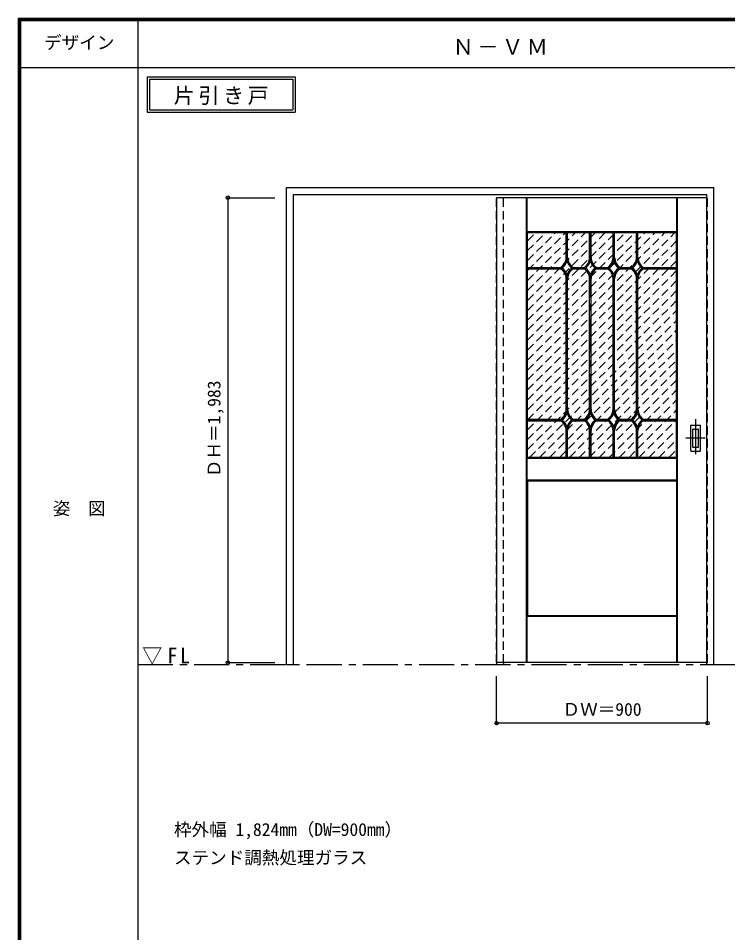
# Model space of a CAD drawing. Units: millimetres, scale not verified. Extents: x -6000 to 5700, y -4307 to 4260.
# Drawn here: x -6000 to -2973, y 274 to 4175 of the extents above; entities that cross this region are included whole.
import ezdxf
from ezdxf.enums import TextEntityAlignment as Align

# ---------------------------------------------------------------- set-up
doc = ezdxf.new("R2010")
doc.units = ezdxf.units.MM
doc.header["$LTSCALE"] = 30
doc.header["$PDMODE"] = 32
doc.header["$PDSIZE"] = 15
doc.linetypes.add('CHAIN1', pattern=[8, 5, -1, 1, -1])
doc.linetypes.add('DASHED1', pattern=[1.8, 1.2, -0.6])
for name, color, linetype in [('0-1_通り芯', 4, 'CHAIN1'), ('0-2_扉', 4, 'DASHED1'), ('0-3_仕上げ', 4, 'Continuous'), ('0-4_枠', 3, 'Continuous'), ('0-6_引手', 3, 'Continuous'), ('0-A_文字', 7, 'Continuous'), ('0-B_寸法', 7, 'Continuous'), ('0-C_ハッチ', 4, 'DASHED1'), ('F-1_枠', 6, 'Continuous'), ('F-A_文字', 7, 'Continuous')]:
    doc.layers.add(name, color=color, linetype=linetype)
doc.styles.add('ＭＳ ゴシック', font='')
doc.styles.get('ＭＳ ゴシック').set_extended_font_data('MS Gothic')

msp = doc.modelspace()

# ---------------------------------------------------------------- linework, layer by layer
at = {"layer": '0-1_通り芯'}
for p, q in [((-3109.75, 2465), (-3109.75, 2303)), ((-3068.75, 2384), (-3150.75, 2384))]:
    msp.add_line(p, q, dxfattribs=at)
at = {"layer": '0-1_通り芯', "color": 7}
msp.add_line((-5490, 1418), (3233.5, 1418), dxfattribs=at)
at = {"layer": '0-2_扉'}
for p, q in [((-3958.75, 3409.5), (-3958.75, 3405.5)), ((-3061.75, 3409.5), (-3058.75, 3409.5)), ((-3058.75, 1426.5), (-3058.75, 3409.5)), ((-3061.75, 1426.5), (-3058.75, 1426.5))]:
    msp.add_line(p, q, dxfattribs=at)
at = {"layer": '0-2_扉', "color": 3, "linetype": 'Continuous'}
for p, q in [((-3061.75, 3409.5), (-3958.75, 3409.5)), ((-3958.75, 3409.5), (-3958.75, 1426.5)), ((-3061.75, 1426.5), (-3958.75, 1426.5))]:
    msp.add_line(p, q, dxfattribs=at)
at = {"layer": '0-3_仕上げ', "color": 7}
for p, q in [((-3830.75, 1426.5), (-3830.75, 3409.5)), ((-3829.25, 3262), (-3829.25, 3409.5)), ((-3827.75, 3263.5), (-3827.75, 3409.5)), ((-3189.75, 3263.5), (-3189.75, 3409.5)), ((-3188.25, 3262), (-3188.25, 3409.5)), ((-3186.75, 1426.5), (-3186.75, 3409.5)), ((-3827.75, 3263.5), (-3829.25, 3262)), ((-3826.75, 3259.5), (-3829.25, 3262)), ((-3189.75, 3263.5), (-3827.75, 3263.5)), ((-3190.75, 2301.5), (-3188.25, 2299)), ((-3829.25, 2204), (-3829.25, 2299)), ((-3827.75, 2205.5), (-3827.75, 2297.5)), ((-3189.75, 2297.5), (-3188.25, 2299)), ((-3189.75, 2205.5), (-3189.75, 2297.5)), ((-3188.25, 2204), (-3188.25, 2299)), ((-3827.75, 2205.5), (-3829.25, 2204)), ((-3826.75, 2201.5), (-3829.25, 2204)), ((-3827.75, 2205.5), (-3189.75, 2205.5)), ((-3829.25, 1624), (-3826.75, 1626.5)), ((-3829.25, 1426.5), (-3829.25, 1624)), ((-3827.75, 1622.5), (-3829.25, 1624)), ((-3827.75, 1426.5), (-3827.75, 1622.5)), ((-3189.75, 1622.5), (-3827.75, 1622.5)), ((-3190.75, 1626.5), (-3188.25, 1624)), ((-3189.75, 1622.5), (-3188.25, 1624)), ((-3189.75, 1426.5), (-3189.75, 1622.5)), ((-3188.25, 1426.5), (-3188.25, 1624))]:
    msp.add_line(p, q, dxfattribs=at)
at = {"layer": '0-3_仕上げ', "color": 3}
for p, q in [((-3826.75, 2301.5), (-3826.75, 3259.5)), ((-3190.75, 3259.5), (-3826.75, 3259.5)), ((-3190.75, 2301.5), (-3190.75, 3259.5)), ((-3190.75, 2301.5), (-3826.75, 2301.5)), ((-3826.75, 2201.5), (-3826.75, 1626.5)), ((-3826.75, 2201.5), (-3190.75, 2201.5)), ((-3190.75, 2201.5), (-3190.75, 1626.5)), ((-3190.75, 1626.5), (-3826.75, 1626.5))]:
    msp.add_line(p, q, dxfattribs=at)
at = {"layer": '0-3_仕上げ'}
for p, q in [((-3661.75, 3154.69), (-3661.75, 3259.5)), ((-3655.75, 3154.5), (-3655.75, 3259.5)), ((-3561.75, 3154.6), (-3561.75, 3259.5)), ((-3555.75, 3154.6), (-3555.75, 3259.5)), ((-3461.75, 3154.6), (-3461.75, 3259.5)), ((-3455.75, 3154.6), (-3455.75, 3259.5)), ((-3361.75, 3154.6), (-3361.75, 3259.5)), ((-3355.75, 3154.6), (-3355.75, 3259.5)), ((-3826.75, 3112.5), (-3684.73, 3112.5)), ((-3826.75, 3106.5), (-3684.73, 3106.5)), ((-3632.77, 3112.5), (-3584.73, 3112.5)), ((-3632.77, 3106.5), (-3584.73, 3106.5)), ((-3532.77, 3112.5), (-3484.73, 3112.5)), ((-3532.77, 3106.5), (-3484.73, 3106.5)), ((-3432.77, 3112.5), (-3384.73, 3112.5)), ((-3432.77, 3106.5), (-3384.73, 3106.5)), ((-3332.77, 3112.5), (-3190.75, 3112.5)), ((-3332.77, 3106.5), (-3190.75, 3106.5)), ((-3661.75, 2506.6), (-3661.75, 3064.4)), ((-3655.75, 2506.6), (-3655.75, 3064.4)), ((-3561.75, 2506.6), (-3561.75, 3064.4)), ((-3555.75, 2506.6), (-3555.75, 3064.4)), ((-3461.75, 2506.6), (-3461.75, 3064.4)), ((-3455.75, 2506.6), (-3455.75, 3064.4)), ((-3361.75, 2506.6), (-3361.75, 3064.4)), ((-3355.75, 2506.6), (-3355.75, 3064.4)), ((-3826.75, 2464.5), (-3684.73, 2464.5)), ((-3826.75, 2458.5), (-3684.73, 2458.5)), ((-3632.77, 2464.5), (-3584.73, 2464.5)), ((-3632.77, 2458.5), (-3584.73, 2458.5)), ((-3532.77, 2464.5), (-3484.73, 2464.5)), ((-3532.77, 2458.5), (-3484.73, 2458.5)), ((-3432.77, 2464.5), (-3384.73, 2464.5)), ((-3432.77, 2458.5), (-3384.73, 2458.5)), ((-3332.77, 2464.5), (-3190.75, 2464.5)), ((-3332.77, 2458.5), (-3190.75, 2458.5)), ((-3661.75, 2301.5), (-3661.75, 2416.4)), ((-3655.75, 2301.5), (-3655.75, 2416.4)), ((-3561.75, 2301.5), (-3561.75, 2416.4)), ((-3555.75, 2301.5), (-3555.75, 2416.4)), ((-3461.75, 2301.5), (-3461.75, 2416.4)), ((-3455.75, 2301.5), (-3455.75, 2416.4)), ((-3361.75, 2301.5), (-3361.75, 2416.4)), ((-3355.75, 2301.5), (-3355.75, 2416.4))]:
    msp.add_line(p, q, dxfattribs=at)
at = {"layer": '0-3_仕上げ', "linetype": 'CHAIN1'}
for p, q in [((-3658.75, 3154.5), (-3658.75, 3259.5)), ((-3558.75, 3154.5), (-3558.75, 3259.5)), ((-3458.75, 3154.5), (-3458.75, 3259.5)), ((-3358.75, 3154.5), (-3358.75, 3259.5)), ((-3826.75, 3109.5), (-3683.75, 3109.5)), ((-3633.75, 3109.5), (-3583.75, 3109.5)), ((-3533.75, 3109.5), (-3483.75, 3109.5)), ((-3433.75, 3109.5), (-3383.75, 3109.5)), ((-3333.75, 3109.5), (-3190.75, 3109.5)), ((-3658.75, 2506.5), (-3658.75, 3064.5)), ((-3558.75, 2506.5), (-3558.75, 3064.5)), ((-3458.75, 2506.5), (-3458.75, 3064.5)), ((-3358.75, 2506.5), (-3358.75, 3064.5)), ((-3826.75, 2461.5), (-3683.75, 2461.5)), ((-3633.75, 2461.5), (-3583.75, 2461.5)), ((-3533.75, 2461.5), (-3483.75, 2461.5)), ((-3433.75, 2461.5), (-3383.75, 2461.5)), ((-3333.75, 2461.5), (-3190.75, 2461.5)), ((-3658.75, 2301.5), (-3658.75, 2416.5)), ((-3558.75, 2301.5), (-3558.75, 2416.5)), ((-3458.75, 2301.5), (-3458.75, 2416.5)), ((-3358.75, 2301.5), (-3358.75, 2416.5))]:
    msp.add_line(p, q, dxfattribs=at)
at = {"layer": '0-3_仕上げ', "color": 7}
for points in [[(-3189.75, 3263.5), (-3188.25, 3262), (-3190.75, 3259.5)], [(-3189.75, 2297.5), (-3827.75, 2297.5), (-3829.25, 2299), (-3826.75, 2301.5)], [(-3189.75, 2205.5), (-3188.25, 2204), (-3190.75, 2201.5)]]:
    msp.add_lwpolyline(points, dxfattribs=at)
at = {"layer": '0-3_仕上げ'}
for centre, radius, start, end in [((-3718.63, 3158.32), 57, 306.49767, 356.34853), ((-3718.63, 3158.32), 63, 309.20041, 341.88743), ((-3598.87, 3158.32), 63, 198.11257, 230.79959), ((-3598.87, 3158.32), 57, 183.65147, 233.50233), ((-3618.63, 3158.32), 57, 306.49767, 356.25364), ((-3618.63, 3158.32), 63, 309.20041, 341.88743), ((-3498.87, 3158.32), 63, 198.11257, 230.79959), ((-3498.87, 3158.32), 57, 183.65147, 233.50233), ((-3518.63, 3158.32), 57, 306.49767, 356.25364), ((-3518.63, 3158.32), 63, 309.20041, 341.88743), ((-3398.87, 3158.32), 63, 198.11257, 230.79959), ((-3398.87, 3158.32), 57, 183.65147, 233.50233), ((-3418.63, 3158.32), 57, 306.49767, 356.25364), ((-3418.63, 3158.32), 63, 309.20041, 341.88743), ((-3298.87, 3158.32), 63, 198.11257, 230.79959), ((-3298.87, 3158.32), 57, 183.65147, 233.50233), ((-3718.63, 3060.68), 57, 3.74636, 53.50233), ((-3718.63, 3060.68), 63, 18.11257, 50.79959), ((-3598.87, 3060.68), 63, 129.20041, 161.88743), ((-3598.87, 3060.68), 57, 126.49767, 176.25364), ((-3618.63, 3060.68), 57, 3.74636, 53.50233), ((-3618.63, 3060.68), 63, 18.11257, 50.79959), ((-3498.87, 3060.68), 63, 129.20041, 161.88743), ((-3498.87, 3060.68), 57, 126.49767, 176.25364), ((-3518.63, 3060.68), 57, 3.74636, 53.50233), ((-3518.63, 3060.68), 63, 18.11257, 50.79959), ((-3398.87, 3060.68), 63, 129.20041, 161.88743), ((-3398.87, 3060.68), 57, 126.49767, 176.25364), ((-3418.63, 3060.68), 57, 3.74636, 53.50233), ((-3418.63, 3060.68), 63, 18.11257, 50.79959), ((-3298.87, 3060.68), 63, 129.20041, 161.88743), ((-3298.87, 3060.68), 57, 126.49767, 176.25364), ((-3718.63, 2510.32), 57, 306.49767, 356.25364), ((-3598.87, 2510.32), 57, 183.74636, 233.50233), ((-3618.63, 2510.32), 57, 306.49767, 356.25364), ((-3498.87, 2510.32), 57, 183.74636, 233.50233), ((-3518.63, 2510.32), 57, 306.49767, 356.25364), ((-3398.87, 2510.32), 57, 183.74636, 233.50233), ((-3418.63, 2510.32), 57, 306.49767, 356.25364), ((-3298.87, 2510.32), 57, 183.74636, 233.50233), ((-3718.63, 2412.68), 57, 3.74636, 53.50233), ((-3718.63, 2510.32), 63, 309.20041, 341.88743), ((-3718.63, 2412.68), 63, 18.11257, 50.79959), ((-3598.87, 2510.32), 63, 198.11257, 230.79959), ((-3598.87, 2412.68), 63, 129.20041, 161.88743), ((-3598.87, 2412.68), 57, 126.49767, 176.25364), ((-3618.63, 2412.68), 57, 3.74636, 53.50233), ((-3618.63, 2510.32), 63, 309.20041, 341.88743), ((-3618.63, 2412.68), 63, 18.11257, 50.79959), ((-3498.87, 2510.32), 63, 198.11257, 230.79959), ((-3498.87, 2412.68), 63, 129.20041, 161.88743), ((-3498.87, 2412.68), 57, 126.49767, 176.25364), ((-3518.63, 2412.68), 57, 3.74636, 53.50233), ((-3518.63, 2510.32), 63, 309.20041, 341.88743), ((-3518.63, 2412.68), 63, 18.11257, 50.79959), ((-3398.87, 2510.32), 63, 198.11257, 230.79959), ((-3398.87, 2412.68), 63, 129.20041, 161.88743), ((-3398.87, 2412.68), 57, 126.49767, 176.25364), ((-3418.63, 2412.68), 57, 3.74636, 53.50233), ((-3418.63, 2510.32), 63, 309.20041, 341.88743), ((-3418.63, 2412.68), 63, 18.11257, 50.79959), ((-3298.87, 2510.32), 63, 198.11257, 230.79959), ((-3298.87, 2412.68), 63, 129.20041, 161.88743), ((-3298.87, 2412.68), 57, 126.49767, 176.25364)]:
    msp.add_arc(centre, radius, start, end, dxfattribs=at)
at = {"layer": '0-3_仕上げ', "linetype": 'CHAIN1'}
for centre, start, end in [((-3718.63, 3158.32), 305.54226, 356.34853), ((-3598.87, 3158.32), 183.65147, 234.45774), ((-3618.63, 3158.32), 305.54226, 356.34853), ((-3498.87, 3158.32), 183.65147, 234.45774), ((-3518.63, 3158.32), 305.54226, 356.34853), ((-3398.87, 3158.32), 183.65147, 234.45774), ((-3418.63, 3158.32), 305.54226, 356.34853), ((-3298.87, 3158.32), 183.65147, 234.45774), ((-3718.63, 3060.68), 3.65147, 54.45774), ((-3598.87, 3060.68), 125.54226, 176.34853), ((-3618.63, 3060.68), 3.65147, 54.45774), ((-3498.87, 3060.68), 125.54226, 176.34853), ((-3518.63, 3060.68), 3.65147, 54.45774), ((-3398.87, 3060.68), 125.54226, 176.34853), ((-3418.63, 3060.68), 3.65147, 54.45774), ((-3298.87, 3060.68), 125.54226, 176.34853), ((-3718.63, 2510.32), 305.54226, 356.34853), ((-3598.87, 2510.32), 183.65147, 234.45774), ((-3618.63, 2510.32), 305.54226, 356.34853), ((-3498.87, 2510.32), 183.65147, 234.45774), ((-3518.63, 2510.32), 305.54226, 356.34853), ((-3398.87, 2510.32), 183.65147, 234.45774), ((-3418.63, 2510.32), 305.54226, 356.34853), ((-3298.87, 2510.32), 183.65147, 234.45774), ((-3718.63, 2412.68), 3.65147, 54.45774), ((-3598.87, 2412.68), 125.54226, 176.34853), ((-3618.63, 2412.68), 3.65147, 54.45774), ((-3498.87, 2412.68), 125.54226, 176.34853), ((-3518.63, 2412.68), 3.65147, 54.45774), ((-3398.87, 2412.68), 125.54226, 176.34853), ((-3418.63, 2412.68), 3.65147, 54.45774), ((-3298.87, 2412.68), 125.54226, 176.34853)]:
    msp.add_arc(centre, 60, start, end, dxfattribs=at)
at = {"layer": '0-4_枠'}
for p, q in [((-4855.75, 1418), (-4855.75, 3453)), ((-4855.75, 3453), (-3031.75, 3453)), ((-3031.75, 1418), (-3031.75, 3453)), ((-4825.75, 3423), (-3061.75, 3423)), ((-4825.75, 1418), (-4825.75, 3423)), ((-3061.75, 1418), (-3061.75, 3423)), ((-4855.75, 1418), (-4825.75, 1418)), ((-3958.75, 1426.5), (-3958.75, 1418)), ((-3958.75, 1418), (-3928.75, 1418)), ((-3928.75, 1426.5), (-3928.75, 1418)), ((-3061.75, 1418), (-3031.75, 1418))]:
    msp.add_line(p, q, dxfattribs=at)
at = {"layer": '0-4_枠', "color": 4, "linetype": 'DASHED1'}
for p, q in [((-3958.75, 1426.5), (-3958.75, 3423)), ((-3928.75, 1426.5), (-3928.75, 3423))]:
    msp.add_line(p, q, dxfattribs=at)
at = {"layer": '0-6_引手'}
for p, q in [((-3130.75, 2437.5), (-3130.75, 2330.5)), ((-3129.25, 2439), (-3090.25, 2439)), ((-3088.75, 2330.5), (-3088.75, 2437.5)), ((-3129.25, 2329), (-3090.25, 2329))]:
    msp.add_line(p, q, dxfattribs=at)
at = {"layer": '0-6_引手', "color": 7}
for p, q in [((-3122.25, 2421.5), (-3122.25, 2346.5)), ((-3120.75, 2423), (-3098.75, 2423)), ((-3097.25, 2346.5), (-3097.25, 2421.5)), ((-3120.75, 2345), (-3098.75, 2345))]:
    msp.add_line(p, q, dxfattribs=at)
at = {"layer": '0-6_引手'}
for centre, start, end in [((-3129.25, 2437.5), 90, 180), ((-3090.25, 2437.5), 0, 90), ((-3129.25, 2330.5), 180, 270), ((-3090.25, 2330.5), 270, 0)]:
    msp.add_arc(centre, 1.5, start, end, dxfattribs=at)
at = {"layer": '0-6_引手', "color": 7}
for centre, start, end in [((-3120.75, 2421.5), 90, 180), ((-3098.75, 2421.5), 0, 90), ((-3120.75, 2346.5), 180, 270), ((-3098.75, 2346.5), 270, 0)]:
    msp.add_arc(centre, 1.5, start, end, dxfattribs=at)
at = {"layer": '0-A_文字'}
for p, q in [((-5450, 3925), (-5450, 3775)), ((-5440, 3915), (-5440, 3785)), ((-5440, 3915), (-4828.97, 3915)), ((-4828.97, 3915), (-4828.97, 3785)), ((-5440, 3785), (-4828.97, 3785)), ((-5450, 3775), (-4818.97, 3775))]:
    msp.add_line(p, q, dxfattribs=at)
msp.add_lwpolyline([(-5450, 3925), (-4818.97, 3925), (-4818.97, 3775)], dxfattribs=at)
at = {"layer": '0-B_寸法', "color": 4}
for p, q in [((-5105.75, 3409.5), (-5105.75, 1426.5)), ((-5105.75, 3409.5), (-4905.75, 3409.5)), ((-5105.75, 1426.5), (-4905.75, 1426.5)), ((-3958.75, 1168), (-3958.75, 1368)), ((-3058.75, 1168), (-3058.75, 1368)), ((-3058.75, 1168), (-3958.75, 1168))]:
    msp.add_line(p, q, dxfattribs=at)
at = {"layer": '0-B_寸法'}
for p in [(-5105.75, 3409.5), (-5105.75, 1426.5), (-3958.75, 1168), (-3058.75, 1168)]:
    msp.add_point(p, dxfattribs=at)
at = {"layer": '0-C_ハッチ'}
for p, q in [((-3826.75, 2632.21), (-3199.46, 3259.5)), ((-3826.75, 2674.63), (-3241.88, 3259.5)), ((-3826.75, 2717.06), (-3284.31, 3259.5)), ((-3826.75, 2759.48), (-3326.73, 3259.5)), ((-3826.75, 2801.91), (-3369.16, 3259.5)), ((-3826.75, 2844.34), (-3411.59, 3259.5)), ((-3826.75, 2886.76), (-3454.01, 3259.5)), ((-3826.75, 2929.19), (-3496.44, 3259.5)), ((-3826.75, 2971.62), (-3538.87, 3259.5)), ((-3826.75, 3014.04), (-3581.29, 3259.5)), ((-3826.75, 3056.47), (-3623.72, 3259.5)), ((-3826.75, 3098.9), (-3666.15, 3259.5)), ((-3826.75, 3141.32), (-3708.57, 3259.5)), ((-3826.75, 3183.75), (-3751, 3259.5)), ((-3826.75, 3226.18), (-3793.43, 3259.5)), ((-3826.75, 2589.78), (-3190.75, 3225.78)), ((-3826.75, 2547.35), (-3190.75, 3183.35)), ((-3826.75, 2504.93), (-3190.75, 3140.93)), ((-3826.75, 2462.5), (-3190.75, 3098.5)), ((-3826.75, 2420.07), (-3190.75, 3056.07)), ((-3826.75, 2377.65), (-3190.75, 3013.65)), ((-3826.75, 2335.22), (-3190.75, 2971.22)), ((-3818.04, 2301.5), (-3190.75, 2928.79)), ((-3775.62, 2301.5), (-3190.75, 2886.37)), ((-3733.19, 2301.5), (-3190.75, 2843.94)), ((-3690.77, 2301.5), (-3190.75, 2801.52)), ((-3648.34, 2301.5), (-3190.75, 2759.09)), ((-3605.91, 2301.5), (-3190.75, 2716.66)), ((-3563.49, 2301.5), (-3190.75, 2674.24)), ((-3521.06, 2301.5), (-3190.75, 2631.81)), ((-3478.63, 2301.5), (-3190.75, 2589.38)), ((-3436.21, 2301.5), (-3190.75, 2546.96)), ((-3393.78, 2301.5), (-3190.75, 2504.53)), ((-3351.35, 2301.5), (-3190.75, 2462.1)), ((-3308.93, 2301.5), (-3190.75, 2419.68)), ((-3266.5, 2301.5), (-3190.75, 2377.25)), ((-3224.07, 2301.5), (-3190.75, 2334.82))]:
    msp.add_line(p, q, dxfattribs=at)
at = {"layer": 'F-1_枠'}
for p, q in [((-6000, 4175), (5700, 4175)), ((-6000, 4175), (-6000, -4205)), ((-5995, 4175), (-5995, -4205)), ((-5990, 4175), (-5990, -4205)), ((-5490, 4175), (-5490, -3790)), ((-6000, 4170), (5700, 4170)), ((-6000, 4165), (5700, 4165)), ((-6000, 3965), (5700, 3965))]:
    msp.add_line(p, q, dxfattribs=at)

# ---------------------------------------------------------------- texts
at = {"layer": '0-A_文字', "style": 'ＭＳ ゴシック'}
for s, p in [('枠外幅 1,824mm（DW=900mm）', (-5335.75, 670.5)), ('ステンド調熱処理ガラス', (-5335.75, 550.5))]:
    msp.add_text(s, height=54.99, dxfattribs=at).set_placement(p, align=Align.BOTTOM_LEFT)
at = {"layer": '0-A_文字', "char_height": 65.98, "attachment_point": 7, "style": 'ＭＳ ゴシック'}
for s, insert in [('\\T1.17;Ｎ－ＶＭ', (-4146.25, 4020)), ('\\T1.17;片引き戸', (-5336.98, 3805)), ('\\T1.26;\\W0.95;▽FL', (-5471.25, 1418))]:
    msp.add_mtext(s, dxfattribs=dict(at, insert=insert))
at = {"layer": '0-B_寸法', "style": 'ＭＳ ゴシック'}
msp.add_text('ＤＨ＝1,983', height=54.99, rotation=90, dxfattribs=at).set_placement((-5120.75, 2217.75), align=Align.BOTTOM_LEFT)
msp.add_text('ＤＷ＝900', height=54.99, dxfattribs=at).set_placement((-3677.5, 1183), align=Align.BOTTOM_LEFT)
at = {"layer": 'F-A_文字', "style": 'ＭＳ ゴシック'}
for s, p in [('デザイン', (-5890, 4027.5)), ('姿\u3000図', (-5852.5, 2040.25))]:
    msp.add_text(s, height=54.99, dxfattribs=at).set_placement(p, align=Align.BOTTOM_LEFT)

doc.saveas('drawing.dxf')
